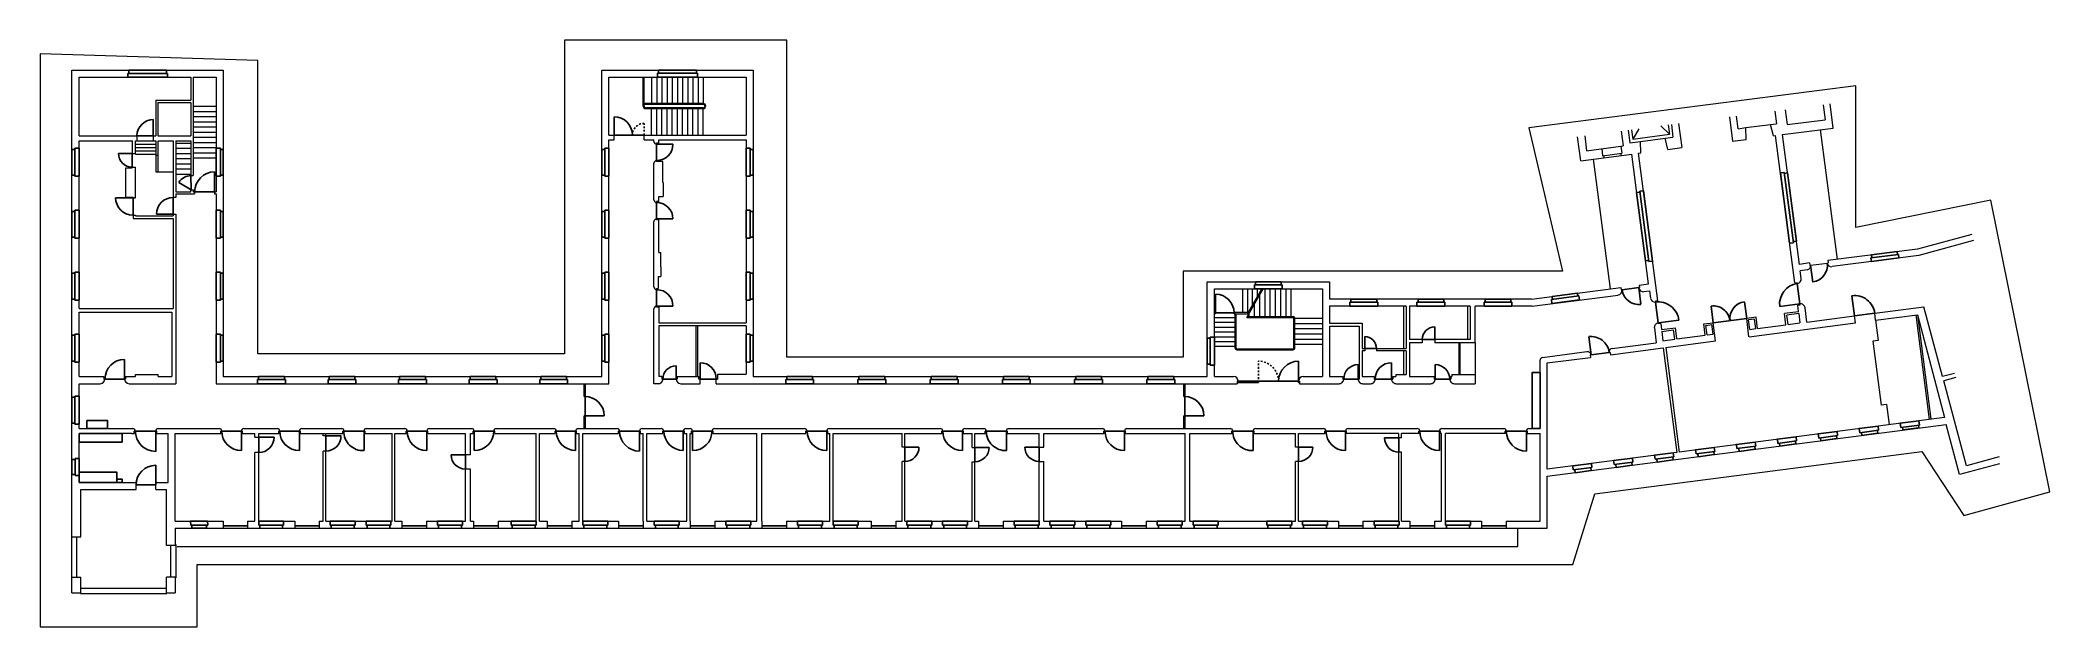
# Model space of a CAD drawing. Extents: x 2 to 119, y 4 to 38.
import ezdxf

# ---------------------------------------------------------------- set-up
doc = ezdxf.new("R2010")
doc.units = 0
doc.header["$LTSCALE"] = 0.0125
doc.header["$MEASUREMENT"] = 0
doc.linetypes.add('STRICHLINIE', pattern=[0.75, 0.5, -0.25])
for name, color, linetype in [('doors', 3, 'Continuous'), ('doors_marker', 2, 'Continuous'), ('objects', 1, 'Continuous'), ('windows', 6, 'Continuous')]:
    doc.layers.add(name, color=color, linetype=linetype)
for name, color, linetype, lineweight in [('stairs', 7, 'Continuous', 15), ('valid_area', 5, 'Continuous', 15), ('walls', 7, 'Continuous', 15)]:
    doc.layers.add(name, color=color, linetype=linetype, lineweight=lineweight)

# ---------------------------------------------------------------- blocks, each defined once
blk = doc.blocks.new('F_162')
for p, q in [((43.19, 31.81), (43.19, 30.19)), ((43.19, 31.81), (43.43, 31.81)), ((43.43, 31.81), (43.43, 30.19)), ((43.43, 31.75), (43.6, 31.75)), ((43.6, 31.75), (43.6, 30.25)), ((43.19, 30.19), (43.43, 30.19)), ((43.43, 30.25), (43.6, 30.25))]:
    blk.add_line(p, q)
blk = doc.blocks.new('F145_24')
for p, q in [((48.255, 10.16), (49.705, 10.16)), ((48.255, 9.92), (48.255, 10.16)), ((48.255, 9.92), (49.705, 9.92)), ((48.315, 9.75), (48.315, 9.92)), ((49.645, 9.75), (49.645, 9.92)), ((49.705, 9.92), (49.705, 10.16))]:
    blk.add_line(p, q)
blk = doc.blocks.new('F_1.62.1')
for p, q in [((43.19, 31.81), (43.19, 30.19)), ((43.19, 31.81), (43.43, 31.81)), ((43.43, 31.81), (43.43, 30.19)), ((43.43, 31.75), (43.6, 31.75)), ((43.6, 31.75), (43.6, 30.25)), ((43.19, 30.19), (43.43, 30.19)), ((43.43, 30.25), (43.6, 30.25))]:
    blk.add_line(p, q)

msp = doc.modelspace()

# ---------------------------------------------------------------- linework, layer by layer
at = {"layer": 'doors'}
for p, q in [((8.73, 32.53), (8.73, 33.48)), ((35.52, 32.58), (35.52, 33.64)), ((38.94, 32.05), (37.99, 32.05)), ((7.52, 31.51), (6.71, 31.51)), ((7.55, 28.94), (6.54, 28.94)), ((9.89, 27.98), (8.91, 27.98)), ((38.94, 27.71), (37.99, 27.71)), ((105.07, 25.02), (105.2, 24.04)), ((95.08, 23.72), (95.21, 22.75)), ((38.94, 22.65), (37.99, 22.65)), ((70.47, 22.25), (70.47, 23.34)), ((99.41, 21.68), (99.29, 22.65)), ((101.36, 21.93), (101.23, 22.9)), ((104.45, 22.78), (103.29, 22.63)), ((107.63, 22.08), (107.47, 23.25)), ((96.21, 21.67), (97.42, 21.82)), ((92.31, 19.82), (92.17, 20.87)), ((7.06, 18.41), (7.06, 19.55)), ((39.12, 18.41), (39.12, 19.18)), ((75.31, 18.21), (75.31, 19.45)), ((20.98, 15.39), (20.98, 14.25)), ((37, 15.39), (37, 14.22)), ((58.33, 15.39), (58.33, 14.25)), ((72.66, 15.39), (72.66, 14.25)), ((88.55, 15.39), (88.55, 14.22)), ((14.86, 15.03), (15.75, 15.03)), ((18.75, 15.11), (19.65, 15.11)), ((52.41, 14.45), (53.24, 14.45)), ((56.49, 14.44), (57.32, 14.44)), ((60.22, 14.46), (59.39, 14.46)), ((75.31, 14.46), (76.14, 14.46)), ((81.14, 14.99), (80.31, 14.99)), ((8.87, 12.26), (8.87, 13.4)), ((26.87, 14.01), (26.04, 14.01))]:
    msp.add_line(p, q, dxfattribs=at)
at = {"layer": 'doors', "linetype": 'STRICHLINIE'}
for p, q in [((37.26, 32.58), (37.26, 33.26)), ((72.97, 18.21), (72.97, 19.45))]:
    msp.add_line(p, q, dxfattribs=at)
at = {"layer": 'doors', "linetype": 'Continuous'}
for p, q in [((12.29, 29.28), (12.29, 30.44)), ((10.93, 29.39), (10.21, 29.82)), ((83.22, 20.71), (83.22, 21.44)), ((79.15, 20.19), (79.15, 20.88)), ((40.51, 19.36), (40.51, 18.41)), ((78.77, 18.41), (78.77, 19.25)), ((80.71, 18.41), (80.71, 19.36)), ((83.25, 18.41), (83.25, 19.25)), ((8.87, 15.39), (8.87, 14.2)), ((13.85, 15.39), (13.85, 14.25)), ((17.22, 15.39), (17.22, 14.25)), ((24.63, 15.39), (24.63, 14.25)), ((27.38, 15.39), (27.38, 14.25)), ((33.28, 15.39), (33.28, 14.25)), ((33.83, 16.28), (34.94, 16.28)), ((39.54, 15.39), (39.54, 14.25)), ((40.07, 14.25), (40.07, 15.39)), ((47.88, 15.39), (47.88, 14.25)), ((55.76, 15.39), (55.76, 14.25)), ((65.19, 15.39), (65.19, 14.25)), ((68.69, 16.28), (69.8, 16.28)), ((78.04, 15.39), (78.04, 14.25)), ((83.49, 15.39), (83.49, 14.25))]:
    msp.add_line(p, q, dxfattribs=at)
at = {"layer": 'doors'}
for centre, radius, start, end in [((8.73, 32.53), 0.95, 90, 180), ((35.52, 32.58), 1.06, 0, 90), ((7.51, 31.51), 0.8, 180, 270), ((7.55, 28.94), 1.01, 180, 270), ((9.89, 27.98), 0.98, 90, 180), ((105.07, 25.02), 0.98, 277.4, 7.4), ((95.08, 23.72), 0.98, 187.4, 277.4), ((104.45, 22.78), 1.18, 97.4, 187.4), ((70.47, 22.25), 1.09, 360, 90), ((96.21, 21.67), 1.22, 7.4, 97.4), ((99.41, 21.68), 0.98, 7.4, 97.4), ((101.36, 21.93), 0.98, 97.4, 187.4), ((107.63, 22.08), 1.18, 7.4, 97.4), ((92.31, 19.82), 1.06, 7.4, 97.4), ((7.06, 18.41), 1.14, 90, 180), ((75.31, 18.28), 1.17, 90, 180), ((20.92, 15.36), 1.11, 178.2792, 272.7661), ((37, 15.39), 1.17, 180, 270), ((58.29, 15.39), 1.14, 180, 272.0108), ((72.62, 15.39), 1.14, 180, 272.0108), ((88.55, 15.39), 1.17, 180, 270), ((14.86, 15.03), 0.89, 270, 0), ((18.75, 15.11), 0.89, 270, 0), ((52.41, 14.45), 0.83, 270, 0), ((56.49, 14.44), 0.83, 270, 0), ((60.22, 14.46), 0.83, 180, 270), ((75.31, 14.46), 0.83, 270, 0), ((81.14, 14.99), 0.83, 180, 270), ((8.87, 12.26), 1.14, 90, 180), ((26.87, 14.01), 0.83, 180, 270)]:
    msp.add_arc(centre, radius, start, end, dxfattribs=at)
at = {"layer": 'doors', "linetype": 'STRICHLINIE'}
for centre, radius, start, end in [((37.26, 32.58), 0.68, 90, 180), ((72.97, 18.28), 1.17, 0, 90)]:
    msp.add_arc(centre, radius, start, end, dxfattribs=at)
at = {"layer": 'doors', "linetype": 'Continuous'}
for centre, radius, start, end in [((37.99, 32.05), 0.95, 270, 359.9924), ((12.29, 29.28), 1.16, 90, 180), ((10.93, 29.39), 0.835, 90, 148.667), ((37.99, 27.71), 0.95, 0.0076, 90), ((37.99, 22.65), 0.95, 0.0076, 90), ((83.22, 20.71), 0.725, 90, 180), ((79.15, 20.19), 0.685, 0, 90), ((39.12, 18.41), 0.77, 90, 180), ((40.51, 18.41), 0.949, 0.007, 90), ((78.77, 18.41), 0.84, 90, 180), ((80.71, 18.41), 0.95, 90, 180), ((83.25, 18.41), 0.84, 0, 90), ((33.83, 16.28), 1.11, 0, 90), ((68.69, 16.28), 1.11, 0, 90), ((8.87, 15.4), 1.19, 180, 270), ((13.85, 15.39), 1.14, 180, 270), ((17.22, 15.39), 1.14, 180, 270), ((24.63, 15.39), 1.14, 180, 270), ((27.38, 15.39), 1.14, 270, 0), ((33.28, 15.39), 1.13, 180, 270), ((39.54, 15.39), 1.13, 180, 270), ((40.07, 15.39), 1.14, 270, 360), ((47.88, 15.39), 1.14, 180, 270), ((55.76, 15.39), 1.14, 180, 270), ((65.19, 15.39), 1.14, 180, 270), ((78.04, 15.39), 1.14, 180, 270), ((83.49, 15.39), 1.14, 180, 270)]:
    msp.add_arc(centre, radius, start, end, dxfattribs=at)
at = {"layer": 'doors_marker', "linetype": 'Continuous'}
for p, q in [((7.78, 32.53), (8.73, 32.53)), ((35.52, 32.58), (37.26, 32.58)), ((37.99, 31.1), (37.99, 32.05)), ((7.51, 30.71), (7.51, 31.51)), ((10.93, 29.39), (10.92, 30.23)), ((11.13, 29.28), (12.29, 29.28)), ((7.55, 28.94), (7.55, 27.93)), ((9.89, 27.98), (9.89, 28.96)), ((37.99, 27.71), (37.99, 28.66)), ((37.99, 22.65), (37.99, 23.6)), ((95.08, 23.72), (94.11, 23.59)), ((104.45, 22.78), (104.3, 23.95)), ((70.47, 22.25), (71.56, 22.25)), ((96.21, 21.67), (96.05, 22.88)), ((107.63, 22.08), (108.8, 22.23)), ((101.36, 21.93), (99.41, 21.68)), ((79.15, 20.19), (79.83, 20.19)), ((82.5, 20.71), (83.22, 20.71)), ((92.31, 19.82), (93.36, 19.96)), ((5.92, 18.41), (7.06, 18.41)), ((38.35, 18.41), (39.12, 18.41)), ((40.51, 18.41), (41.45, 18.41)), ((72.97, 18.28), (75.31, 18.28)), ((77.93, 18.41), (78.77, 18.41)), ((79.76, 18.41), (80.71, 18.41)), ((83.25, 18.41), (84.09, 18.41)), ((33.83, 16.28), (33.83, 17.39)), ((68.69, 17.39), (68.69, 16.28)), ((7.68, 15.39), (8.87, 15.39)), ((12.71, 15.39), (13.85, 15.39)), ((16.08, 15.39), (17.22, 15.39)), ((19.82, 15.39), (20.98, 15.39)), ((23.49, 15.39), (24.63, 15.39)), ((27.38, 15.39), (28.52, 15.39)), ((32.15, 15.39), (33.28, 15.39)), ((35.84, 15.39), (37, 15.39)), ((38.4, 15.39), (39.54, 15.39)), ((40.07, 15.39), (41.21, 15.39)), ((46.73, 15.39), (47.88, 15.39)), ((54.61, 15.39), (55.76, 15.39)), ((57.15, 15.39), (58.31, 15.39)), ((64.05, 15.39), (65.19, 15.39)), ((71.48, 15.39), (72.66, 15.39)), ((76.9, 15.39), (78.04, 15.39)), ((82.35, 15.39), (83.49, 15.39)), ((87.38, 15.39), (88.55, 15.39)), ((14.86, 15.03), (14.86, 14.14)), ((18.75, 15.11), (18.75, 14.22)), ((52.41, 14.45), (52.41, 13.62)), ((56.49, 14.44), (56.49, 13.61)), ((60.22, 14.46), (60.22, 13.63)), ((75.31, 14.46), (75.31, 13.63)), ((81.14, 14.99), (81.14, 14.16)), ((26.88, 14.01), (26.88, 13.18)), ((7.73, 12.26), (8.87, 12.26))]:
    msp.add_line(p, q, dxfattribs=at)
at = {"layer": 'objects'}
for points in [[(89.35, 15.53), (88.88, 15.53), (88.88, 18.78), (89.35, 18.78)], [(4.87, 15.53), (6.07, 15.53), (6.07, 16), (4.87, 16)]]:
    msp.add_lwpolyline(points, close=True, dxfattribs=at)
at = {"layer": 'objects', "linetype": 'Continuous'}
for points in [[(4.41, 15.25), (6.91, 15.25), (6.91, 14.75), (4.41, 14.75)], [(4.41, 12.4), (6.61, 12.4), (6.61, 13), (4.41, 13)], [(6.61, 12.4), (6.91, 12.4), (6.91, 12.6), (6.61, 12.6)]]:
    msp.add_lwpolyline(points, close=True, dxfattribs=at)
at = {"layer": 'stairs', "linetype": 'Continuous'}
for p, q in [((37.7, 35.94), (37.7, 34.41)), ((38, 35.94), (38, 34.41)), ((40.36, 35.94), (38.04, 35.94)), ((38.3, 35.94), (38.3, 34.41)), ((38.6, 35.94), (38.6, 34.41)), ((38.9, 35.94), (38.9, 34.41)), ((39.2, 35.94), (39.2, 34.41)), ((39.5, 35.94), (39.5, 34.41)), ((39.8, 35.93), (39.8, 34.41)), ((40.1, 35.94), (40.1, 34.41)), ((40.4, 35.94), (40.4, 34.41)), ((40.7, 35.94), (40.7, 34.41)), ((11.04, 34.25), (12.39, 34.25)), ((11.04, 33.95), (12.39, 33.95)), ((37.7, 32.58), (37.7, 34.11)), ((38, 32.58), (38, 34.11)), ((38.3, 32.58), (38.3, 34.11)), ((38.6, 32.58), (38.6, 34.11)), ((38.9, 32.58), (38.9, 34.11)), ((39.2, 32.58), (39.2, 34.11)), ((39.5, 32.58), (39.5, 34.11)), ((39.8, 32.58), (39.8, 34.11)), ((40.1, 32.58), (40.1, 34.11)), ((40.4, 32.58), (40.4, 34.11)), ((40.7, 32.58), (40.7, 34.11)), ((11.04, 33.65), (12.39, 33.65)), ((11.04, 33.35), (12.39, 33.35)), ((11.04, 33.05), (12.39, 33.05)), ((11.04, 32.75), (12.39, 32.75)), ((10.92, 32.09), (10.04, 32.09)), ((10.92, 31.79), (10.04, 31.79)), ((11.04, 32.45), (12.39, 32.45)), ((11.04, 32.15), (12.39, 32.15)), ((11.04, 31.85), (12.39, 31.85)), ((11.04, 31.55), (12.39, 31.55)), ((11.04, 31.25), (12.39, 31.25)), ((72.05, 23.64), (72.05, 22.3)), ((72.33, 23.64), (72.33, 22.3)), ((72.61, 23.64), (72.61, 22.68)), ((72.89, 23.64), (72.89, 23.17)), ((70.41, 21.99), (71.62, 21.99)), ((70.41, 21.71), (71.62, 21.71)), ((70.41, 21.43), (71.62, 21.43)), ((70.41, 21.15), (71.62, 21.15)), ((70.41, 20.87), (71.62, 20.87)), ((70.41, 20.59), (71.62, 20.59)), ((70.41, 20.31), (71.62, 20.31))]:
    msp.add_line(p, q, dxfattribs=at)
at = {"layer": 'stairs'}
for p, q in [((7.7, 32.06), (8.88, 32.06)), ((7.7, 31.86), (8.88, 31.86)), ((7.7, 31.67), (8.88, 31.67)), ((7.7, 31.47), (8.88, 31.47)), ((10.92, 31.49), (10.04, 31.49)), ((10.92, 31.19), (10.04, 31.19)), ((10.92, 30.89), (10.04, 30.89)), ((10.92, 30.59), (10.04, 30.59)), ((10.92, 30.29), (10.04, 30.29)), ((73.34, 23.64), (73.34, 22.04)), ((73.64, 23.64), (73.64, 22.04)), ((73.95, 23.64), (73.95, 22.04)), ((74.25, 23.64), (74.25, 22.04)), ((74.56, 23.64), (74.56, 22.04)), ((74.86, 23.64), (74.86, 22.04)), ((72.42, 22.22), (72.42, 22.04)), ((72.73, 22.75), (72.73, 22.04)), ((73.03, 23.28), (73.03, 22.04)), ((76.69, 21.93), (75.09, 21.93)), ((76.69, 21.62), (75.09, 21.62)), ((76.69, 21.32), (75.09, 21.32)), ((76.69, 21.02), (75.09, 21.02)), ((76.69, 20.71), (75.09, 20.71)), ((76.69, 20.41), (75.09, 20.41))]:
    msp.add_line(p, q, dxfattribs=at)
at = {"layer": 'valid_area', "linetype": 'Continuous'}
msp.add_lwpolyline([(2.15, 37.3), (2.15, 4.02), (11.27, 4.02), (11.27, 7.64), (91.24, 7.64), (92.52, 11.75), (111.53, 14.2), (113.98, 10.48), (118.98, 11.85), (115.55, 28.79), (107.71, 27.22), (107.71, 35.44), (88.69, 33), (90.65, 24.68), (78.99, 24.68), (68.6, 24.68), (68.6, 19.68), (45.55, 19.68), (45.55, 38.09), (32.63, 38.09), (32.63, 19.88), (14.8, 19.88), (14.8, 36.91), (2.15, 37.3)], close=True, dxfattribs=at)
at = {"layer": 'walls'}
for p, q in [((4, 9.25), (4, 36.35)), ((4, 36.35), (12.8, 36.35)), ((12.8, 36.35), (12.8, 18.55)), ((34.8, 18.55), (34.8, 36.35)), ((34.8, 36.35), (43.6, 36.35)), ((43.6, 36.35), (43.6, 18.55)), ((4.41, 32.53), (4.41, 35.94)), ((4.41, 35.94), (10.92, 35.94)), ((10.92, 35.94), (10.92, 34.6)), ((11.04, 35.94), (11.04, 30.23)), ((11.04, 35.94), (12.39, 35.94)), ((12.39, 35.94), (12.39, 29.28)), ((35.21, 32.58), (35.21, 35.94)), ((35.21, 35.94), (43.19, 35.94)), ((43.19, 35.94), (43.19, 32.58)), ((8.88, 34.6), (10.92, 34.6)), ((8.88, 34.6), (8.88, 32.53)), ((9, 34.48), (10.92, 34.48)), ((9, 34.48), (9, 32.53)), ((10.92, 34.48), (10.92, 32.53)), ((40.7, 34.41), (37.36, 34.41)), ((40.7, 34.36), (37.36, 34.36)), ((40.7, 34.16), (37.36, 34.16)), ((40.7, 34.11), (37.36, 34.11)), ((103, 33.97), (103.09, 33.24)), ((103.59, 34.05), (103.71, 33.19)), ((105.8, 34.34), (105.92, 33.47)), ((106.39, 32.99), (106.21, 34.39)), ((8.73, 32.53), (8.73, 33.48)), ((94.06, 32.81), (94.18, 31.95)), ((94.46, 32.86), (94.56, 32.13)), ((96.98, 33.19), (97.07, 32.46)), ((97.4, 33.25), (97.58, 31.85)), ((100.35, 33.63), (100.53, 32.23)), ((100.86, 32.95), (100.77, 33.68)), ((100.86, 32.95), (101.31, 33.01)), ((101.33, 32.33), (101.31, 33.01)), ((102.75, 33.19), (103.09, 33.24)), ((102.91, 32.54), (102.75, 33.19)), ((103.71, 33.19), (105.92, 33.47)), ((106.63, 25.36), (105.65, 32.9)), ((4.41, 32.53), (7.78, 32.53)), ((4.41, 32.25), (7.52, 32.25)), ((4.41, 30.08), (4.41, 32.25)), ((7.52, 31.55), (7.52, 32.25)), ((7.7, 32.25), (8.88, 32.25)), ((7.78, 32.57), (7.78, 32.25)), ((8.73, 32.57), (8.73, 32.25)), ((8.73, 32.53), (8.88, 32.53)), ((8.88, 32.25), (8.88, 31.41)), ((9, 32.53), (10.92, 32.53)), ((9, 32.25), (9, 31.41)), ((9.04, 32.25), (9.88, 32.25)), ((9.89, 32.25), (9.89, 28.96)), ((10.04, 32.25), (10.04, 29.28)), ((10.92, 32.25), (10.92, 30.23)), ((35.21, 32.58), (35.52, 32.58)), ((35.21, 18.14), (35.21, 32.3)), ((35.21, 32.3), (35.52, 32.3)), ((35.21, 31), (35.21, 32.29)), ((35.52, 32.3), (35.52, 32.58)), ((37.26, 32.58), (43.19, 32.58)), ((37.26, 32.3), (37.26, 32.58)), ((37.26, 32.3), (37.83, 32.3)), ((37.83, 32.21), (37.83, 32.3)), ((38.11, 32.11), (37.99, 32.11)), ((38.11, 32.3), (43.19, 32.3)), ((38.11, 32.11), (38.11, 32.3)), ((43.19, 32.3), (43.19, 30.19)), ((91.72, 31.09), (91.53, 32.48)), ((91.94, 32.54), (92.05, 31.67)), ((92.05, 31.67), (94.18, 31.95)), ((92.93, 31.79), (92.98, 31.38)), ((94.04, 31.93), (94.09, 31.53)), ((94.56, 32.13), (95.19, 32.21)), ((95.2, 31.54), (95.19, 32.21)), ((96.62, 32.4), (97.07, 32.46)), ((96.78, 31.74), (96.62, 32.4)), ((96.78, 31.74), (97.58, 31.85)), ((100.53, 32.23), (101.33, 32.33)), ((102.91, 32.54), (103.04, 32.56)), ((104.15, 23.99), (103.04, 32.56)), ((104.42, 25.07), (103.44, 32.61)), ((7.14, 30.67), (7.51, 30.67)), ((7.14, 28.98), (7.14, 30.67)), ((7.51, 30.67), (7.51, 30.71)), ((7.51, 30.71), (7.7, 30.71)), ((7.52, 31.51), (7.7, 31.51)), ((8.88, 31.41), (9, 31.41)), ((37.83, 28.82), (37.83, 30.94)), ((38.12, 31.04), (37.99, 31.04)), ((38.35, 29.83), (38.35, 31.04)), ((93.44, 23.65), (92.46, 31.18)), ((92.98, 31.38), (94.09, 31.53)), ((93.04, 31.39), (93.05, 31.26)), ((94.03, 31.52), (94.05, 31.39)), ((95.65, 23.93), (94.67, 31.47)), ((95.07, 31.52), (95.2, 31.54)), ((96.19, 22.95), (95.07, 31.52)), ((4.41, 24.61), (4.41, 30.08)), ((10.04, 29.28), (10.92, 29.28)), ((11.04, 29.28), (11.13, 29.28)), ((12.29, 29.28), (12.39, 29.28)), ((38.37, 29.83), (38.35, 29.83)), ((38.37, 29.83), (38.37, 29.02)), ((43.19, 30.19), (43.19, 27.42)), ((7.55, 28.94), (7.7, 28.94)), ((10.04, 28.96), (9.89, 28.96)), ((10.04, 29.16), (11.13, 29.16)), ((10.04, 29.16), (10.04, 28.96)), ((12.29, 29.16), (12.39, 29.16)), ((12.39, 29.16), (12.39, 18.14)), ((38.11, 28.72), (37.99, 28.72)), ((38.11, 28.72), (38.11, 29.02)), ((7.55, 27.93), (7.7, 27.93)), ((7.55, 27.73), (9.89, 27.73)), ((7.7, 27.88), (9.89, 27.88)), ((9.89, 27.98), (10.04, 27.98)), ((9.89, 27.98), (9.89, 27.88)), ((9.89, 27.73), (9.89, 22.5)), ((10.04, 27.98), (10.04, 18.14)), ((37.83, 23.76), (37.83, 27.55)), ((38.11, 27.65), (37.99, 27.65)), ((38.11, 25.76), (38.11, 27.65)), ((43.19, 27.27), (43.19, 24.61)), ((114.44, 26.81), (111.29, 25.96)), ((114.55, 26.45), (111.37, 25.59)), ((4.41, 22.5), (4.41, 24.61)), ((104.53, 24.25), (104.47, 24.7)), ((105.01, 25.15), (105.02, 25.01)), ((105.07, 25.02), (106.05, 25.14)), ((106.08, 25.29), (106.1, 25.15)), ((37.99, 23.66), (38.08, 23.66)), ((70, 24.05), (77.1, 24.05)), ((70, 18.55), (70, 24.05)), ((70.41, 18.55), (70.41, 23.64)), ((70.41, 23.64), (73.17, 23.64)), ((73.24, 23.64), (76.69, 23.64)), ((76.69, 23.64), (76.69, 18.55)), ((77.1, 24.05), (77.1, 23.05)), ((91.54, 23.23), (91.52, 23.4)), ((94.04, 23.72), (94.06, 23.59)), ((95.11, 23.86), (95.13, 23.72)), ((104.15, 23.99), (104.29, 24.01)), ((4.41, 22.5), (9.89, 22.5)), ((4.41, 22.3), (9.81, 22.3)), ((4.41, 18.55), (4.41, 22.3)), ((9.81, 22.3), (9.81, 18.55)), ((37.83, 18.14), (37.83, 22.49)), ((38.11, 22.59), (37.99, 22.59)), ((38.11, 22.59), (38.11, 21.68)), ((43.19, 22.99), (43.19, 21.68)), ((70.47, 22.25), (70.47, 23.34)), ((70.47, 22.19), (70.47, 22.25)), ((71.62, 22.3), (72.39, 22.3)), ((88.85, 23.05), (77.1, 23.05)), ((77.1, 22.64), (77.1, 21.66)), ((81.56, 22.64), (77.1, 22.64)), ((81.4, 22.64), (81.4, 21.45)), ((81.56, 22.64), (81.56, 20.19)), ((85.28, 22.64), (81.76, 22.64)), ((81.76, 22.64), (81.76, 20.71)), ((85.12, 22.64), (85.12, 21.66)), ((85.12, 22.64), (85.12, 21.69)), ((85.28, 22.64), (85.28, 20.71)), ((88.88, 22.64), (85.58, 22.64)), ((96.19, 22.95), (96.05, 22.94)), ((104.32, 22.7), (104.46, 22.72)), ((104.37, 22.32), (104.32, 22.7)), ((104.38, 22.21), (104.45, 21.67)), ((104.86, 21.72), (104.75, 22.54)), ((108.8, 22.23), (111.65, 22.6)), ((108.85, 21.83), (108.8, 22.23)), ((112.74, 18.55), (111.65, 22.6)), ((38.11, 21.68), (43.19, 21.68)), ((43.19, 21.5), (38.11, 21.5)), ((38.11, 21.5), (38.11, 18.55)), ((40.27, 21.5), (40.27, 18.55)), ((40.37, 21.5), (40.37, 18.55)), ((43.19, 21.5), (43.19, 18.69)), ((71.67, 22.19), (72.33, 22.19)), ((77.1, 21.49), (77.1, 18.55)), ((78.83, 21.49), (78.83, 18.55)), ((79, 21.66), (79, 20.19)), ((81.4, 21.45), (81.4, 20.19)), ((85.12, 21.66), (85.12, 20.71)), ((96.36, 21.63), (96.22, 21.61)), ((101.99, 21.35), (103.64, 21.56)), ((103.76, 21.58), (104.45, 21.67)), ((104.86, 21.72), (107.63, 22.08)), ((107.68, 21.67), (107.63, 22.08)), ((111.28, 22.14), (112.85, 16.17)), ((79, 20.04), (79, 18.55)), ((81.4, 20.04), (81.4, 18.67)), ((81.56, 20.04), (81.56, 18.67)), ((81.76, 20.52), (81.76, 18.55)), ((84.63, 20.51), (84.63, 18.67)), ((84.68, 20.51), (84.68, 18.67)), ((85.58, 20.51), (85.58, 18.67)), ((97.3, 20.74), (98.95, 20.95)), ((109, 20.65), (108.68, 20.61)), ((89.35, 15.53), (89.35, 19.51)), ((89.75, 13.17), (89.75, 19.35)), ((113.44, 18.74), (112.74, 18.55)), ((4.41, 18.55), (5.86, 18.55)), ((4.41, 18.14), (5.65, 18.14)), ((4.41, 15.53), (4.41, 18.14)), ((5.86, 18.55), (5.86, 18.41)), ((5.86, 18.41), (5.92, 18.41)), ((7.12, 18.55), (7.69, 18.55)), ((7.12, 18.55), (7.12, 18.41)), ((7.32, 18.14), (10.04, 18.14)), ((9.02, 18.55), (9.81, 18.55)), ((12.39, 18.14), (35.21, 18.14)), ((12.8, 18.55), (34.8, 18.55)), ((38.08, 18.14), (37.83, 18.14)), ((38.29, 18.55), (38.11, 18.55)), ((38.29, 18.55), (38.29, 18.41)), ((38.35, 18.41), (38.29, 18.41)), ((39.18, 18.55), (39.18, 18.41)), ((41.45, 18.14), (45.49, 18.14)), ((41.52, 18.69), (41.52, 18.41)), ((41.52, 18.69), (43.19, 18.69)), ((43.6, 18.55), (70, 18.55)), ((47.11, 18.14), (71.73, 18.14)), ((70.41, 18.55), (71.53, 18.55)), ((71.8, 18.28), (71.73, 18.28)), ((75.36, 18.14), (77.67, 18.14)), ((75.58, 18.55), (76.69, 18.55)), ((77.1, 18.55), (77.87, 18.55)), ((77.87, 18.55), (77.87, 18.41)), ((77.93, 18.41), (77.87, 18.41)), ((78.77, 18.41), (78.83, 18.41)), ((78.83, 18.55), (78.83, 18.41)), ((79, 18.55), (79.7, 18.55)), ((79.05, 18.14), (79.5, 18.14)), ((79.7, 18.55), (79.7, 18.41)), ((79.76, 18.41), (79.7, 18.41)), ((80.71, 18.41), (80.78, 18.41)), ((80.78, 18.55), (80.96, 18.55)), ((80.78, 18.55), (80.78, 18.41)), ((80.96, 18.67), (81.56, 18.67)), ((80.96, 18.67), (80.96, 18.55)), ((80.99, 18.14), (82.99, 18.14)), ((81.76, 18.55), (83.19, 18.55)), ((83.19, 18.55), (83.19, 18.41)), ((83.25, 18.41), (83.19, 18.41)), ((84.09, 18.41), (84.15, 18.41)), ((84.15, 18.55), (84.22, 18.55)), ((84.15, 18.55), (84.15, 18.41)), ((84.22, 18.67), (84.22, 18.55)), ((84.37, 18.14), (85.58, 18.14)), ((85.58, 18.67), (85.58, 18.14)), ((113.51, 18.49), (112.81, 18.3)), ((114.14, 13.37), (112.81, 18.3)), ((109.48, 16.93), (109.17, 16.89)), ((4.41, 12.4), (4.41, 15.25)), ((7.48, 15.25), (7.63, 15.25)), ((7.62, 15.25), (7.62, 15.39)), ((8.93, 15.25), (9.59, 15.25)), ((9.01, 15.53), (12.57, 15.53)), ((9.59, 12.4), (9.59, 15.25)), ((10, 10.16), (10, 15.25)), ((10, 15.25), (12.65, 15.25)), ((11.18, 15.25), (11.33, 15.25)), ((12.65, 15.25), (12.65, 15.39)), ((13.91, 15.25), (13.91, 15.39)), ((13.91, 15.25), (14.63, 15.25)), ((13.99, 15.53), (15.94, 15.53)), ((14.86, 15.25), (16.02, 15.25)), ((14.86, 15.03), (14.86, 15.25)), ((14.87, 15.25), (15.02, 15.25)), ((16.02, 15.25), (16.02, 15.39)), ((17.28, 15.25), (17.28, 15.39)), ((17.28, 15.25), (18.61, 15.25)), ((17.36, 15.53), (19.68, 15.53)), ((18.57, 15.25), (18.72, 15.25)), ((18.75, 15.25), (19.75, 15.25)), ((19.75, 15.25), (19.75, 15.39)), ((21.04, 15.25), (21.04, 15.39)), ((21.04, 15.25), (22.62, 15.25)), ((21.11, 15.53), (23.35, 15.53)), ((22.26, 15.25), (22.41, 15.25)), ((22.77, 15.25), (23.43, 15.25)), ((23.43, 15.25), (23.43, 15.39)), ((24.69, 15.25), (24.69, 15.39)), ((24.7, 15.25), (26.88, 15.25)), ((24.77, 15.53), (27.24, 15.53)), ((25.96, 15.25), (26.11, 15.25)), ((27.16, 15.25), (27.32, 15.25)), ((27.32, 15.25), (27.32, 15.39)), ((28.58, 15.25), (28.58, 15.39)), ((28.58, 15.25), (30.98, 15.25)), ((28.66, 15.53), (32.01, 15.53)), ((29.65, 15.25), (29.8, 15.25)), ((31.18, 15.25), (32.08, 15.25)), ((32.09, 15.25), (32.09, 15.39)), ((33.34, 15.25), (33.34, 15.39)), ((33.34, 15.25), (33.49, 15.25)), ((33.43, 15.53), (35.7, 15.53)), ((33.7, 15.25), (35.78, 15.25)), ((35.78, 15.25), (35.78, 15.39)), ((37.06, 15.25), (37.06, 15.39)), ((37.06, 15.25), (37.21, 15.25)), ((37.06, 15.25), (37.21, 15.25)), ((37.14, 15.53), (38.26, 15.53)), ((37.41, 15.25), (38.34, 15.25)), ((38.34, 15.25), (38.34, 15.39)), ((39.6, 15.25), (39.6, 15.39)), ((39.68, 15.53), (39.93, 15.53)), ((40.01, 15.25), (40.01, 15.39)), ((41.27, 15.25), (41.27, 15.39)), ((41.27, 15.25), (43.82, 15.25)), ((41.35, 15.53), (46.59, 15.53)), ((44.1, 15.25), (46.67, 15.25)), ((46.67, 15.25), (46.67, 15.39)), ((47.94, 15.25), (47.94, 15.39)), ((48.01, 15.53), (54.48, 15.53)), ((52.41, 15.25), (54.56, 15.25)), ((54.56, 15.25), (54.56, 15.39)), ((55.82, 15.25), (55.82, 15.39)), ((55.9, 15.53), (57.01, 15.53)), ((57.09, 15.25), (57.09, 15.39)), ((58.38, 15.25), (58.38, 15.39)), ((58.45, 15.53), (59.65, 15.53)), ((58.47, 15.53), (63.91, 15.53)), ((60.5, 15.25), (63.99, 15.25)), ((63.99, 15.25), (63.99, 15.39)), ((65.25, 15.25), (65.25, 15.39)), ((65.33, 15.53), (71.34, 15.53)), ((71.42, 15.25), (71.42, 15.39)), ((72.72, 15.25), (72.72, 15.39)), ((72.8, 15.53), (76.76, 15.53)), ((76.84, 15.25), (76.84, 15.39)), ((78.1, 15.25), (78.1, 15.39)), ((78.17, 15.53), (82.21, 15.53)), ((82.29, 15.25), (82.29, 15.39)), ((83.55, 15.25), (83.55, 15.39)), ((87.32, 15.25), (87.32, 15.39)), ((88.61, 15.25), (88.61, 15.39)), ((88.61, 15.25), (89.35, 15.25)), ((88.69, 15.53), (89.35, 15.53)), ((89.35, 10.16), (89.35, 15.24)), ((89.76, 12.76), (112.96, 15.77)), ((112.85, 16.17), (97.44, 14.17)), ((113.73, 12.86), (112.96, 15.77)), ((14.63, 15.03), (14.86, 15.03)), ((14.86, 14.14), (14.63, 14.14)), ((18.75, 15.11), (18.61, 15.11)), ((18.75, 14.22), (18.61, 14.22)), ((52.41, 14.45), (52.27, 14.45)), ((60.23, 14.46), (60.5, 14.46)), ((81.29, 14.99), (81.14, 14.99)), ((81.29, 14.16), (81.14, 14.16)), ((97.29, 14.15), (89.75, 13.17)), ((27.16, 14.01), (26.87, 14.01)), ((27.16, 13.18), (26.87, 13.18)), ((52.41, 13.62), (52.27, 13.62)), ((60.23, 13.63), (60.5, 13.63)), ((116.06, 13.48), (113.73, 12.86)), ((116.04, 13.89), (114.14, 13.37)), ((4.41, 12.4), (7.67, 12.4)), ((4.51, 9.25), (4.51, 11.99)), ((4.51, 11.99), (7.73, 11.99)), ((8.87, 11.99), (9.49, 11.99)), ((8.93, 12.4), (9.59, 12.4)), ((9.49, 8.75), (9.49, 11.99)), ((89.76, 9.75), (89.76, 12.76)), ((10, 10.16), (12.79, 10.16)), ((10, 9.75), (89.76, 9.75)), ((14.21, 10.16), (14.63, 10.16)), ((16.31, 10.16), (16.95, 10.16)), ((18.38, 10.16), (18.61, 10.16)), ((18.75, 10.16), (22.62, 10.16)), ((22.77, 10.16), (23.18, 10.16)), ((24.61, 10.16), (26.88, 10.16)), ((27.16, 10.16), (27.34, 10.16)), ((28.77, 10.16), (29.54, 10.16)), ((31.18, 10.16), (31.62, 10.16)), ((33.05, 10.16), (33.49, 10.16)), ((33.7, 10.16), (35.78, 10.16)), ((37.41, 10.16), (39.74, 10.16)), ((41.37, 10.16), (43.82, 10.16)), ((45.53, 10.16), (48.05, 10.16)), ((48.26, 10.16), (50.46, 10.16)), ((51.89, 10.16), (52.27, 10.16)), ((52.41, 10.16), (56.34, 10.16)), ((56.49, 10.16), (56.7, 10.16)), ((58.13, 10.16), (60.22, 10.16)), ((60.5, 10.16), (60.85, 10.16)), ((62.3, 10.16), (65.02, 10.16)), ((66.45, 10.16), (68.71, 10.16)), ((68.99, 10.16), (74.31, 10.16)), ((74.9, 10.16), (75.13, 10.16)), ((75.31, 10.16), (75.53, 10.16)), ((76.98, 10.16), (77.62, 10.16)), ((79.05, 10.16), (79.69, 10.16)), ((81.29, 10.16), (81.78, 10.16)), ((83.21, 10.16), (83.62, 10.16)), ((83.85, 10.16), (85.94, 10.16)), ((87.37, 10.16), (89.35, 10.16)), ((88.06, 8.69), (88.06, 9.75)), ((10.12, 8.69), (88.06, 8.69)), ((4, 5.99), (4, 6.91)), ((4, 5.99), (4.51, 5.99)), ((4.49, 5.99), (4.49, 5.96)), ((4.51, 5.99), (4.51, 6.91)), ((9.49, 5.99), (9.49, 6.91)), ((9.49, 5.99), (10, 5.99)), ((9.51, 5.99), (9.51, 5.96)), ((10, 6.91), (10, 5.99))]:
    msp.add_line(p, q, dxfattribs=at)
at = {"layer": 'walls', "linetype": 'Continuous'}
for p, q in [((37.21, 34.26), (37.21, 35.94)), ((37.26, 34.26), (37.26, 35.94)), ((94.66, 32.89), (94.73, 32.35)), ((95.08, 32.94), (94.73, 32.35)), ((96.37, 33.11), (96.86, 32.63)), ((96.79, 33.17), (96.86, 32.63)), ((101.31, 33.01), (102.75, 33.19)), ((103.44, 32.61), (106.39, 32.99)), ((7.7, 31.47), (7.7, 32.25)), ((10.04, 32.25), (10.92, 32.25)), ((37.99, 32.11), (37.99, 32.05)), ((94.73, 32.35), (96.86, 32.63)), ((7.7, 28.94), (7.7, 30.71)), ((8.88, 31.41), (8.88, 30.45)), ((8.88, 30.45), (9.88, 30.45)), ((9, 31.41), (9, 30.45)), ((37.99, 31.04), (37.99, 31.1)), ((37.99, 31.09), (37.99, 31.09)), ((38.35, 31.04), (38.09, 31.04)), ((91.72, 31.09), (94.67, 31.47)), ((10.92, 30.23), (11.04, 30.23)), ((10.92, 29.39), (11.04, 29.39)), ((10.92, 29.28), (10.92, 29.39)), ((11.04, 29.39), (11.04, 29.28)), ((11.13, 29.28), (11.13, 29.16)), ((12.29, 29.28), (12.29, 29.16)), ((7.14, 28.98), (7.55, 28.98)), ((7.55, 28.98), (7.55, 28.94)), ((37.99, 28.72), (37.99, 28.66)), ((37.99, 28.67), (37.99, 28.67)), ((38.11, 29.02), (38.37, 29.02)), ((7.55, 27.93), (7.55, 27.73)), ((7.7, 27.93), (7.7, 27.88)), ((37.99, 27.65), (37.99, 27.71)), ((38.11, 25.76), (38.23, 25.76)), ((38.23, 24.92), (38.23, 25.76)), ((111.29, 25.96), (106.08, 25.29)), ((38.23, 24.92), (38.23, 24.37)), ((105.01, 25.15), (104.42, 25.07)), ((104.87, 24.75), (104.47, 24.7)), ((105.02, 25.01), (105.07, 25.02)), ((105.11, 24.91), (105.11, 24.91)), ((106.1, 25.15), (106.05, 25.14)), ((111.37, 25.59), (106.32, 24.94)), ((37.99, 23.66), (37.99, 23.6)), ((37.99, 23.61), (37.99, 23.61)), ((38.08, 24.37), (38.23, 24.37)), ((38.08, 24.37), (38.08, 23.66)), ((72.29, 21.99), (73.24, 23.64)), ((72.33, 22.19), (73.17, 23.64)), ((88.85, 23.05), (94.04, 23.72)), ((94.06, 23.59), (94.11, 23.59)), ((95.13, 23.72), (95.08, 23.72)), ((95.1, 23.86), (95.65, 23.93)), ((95.13, 23.61), (95.13, 23.61)), ((95.38, 23.49), (95.71, 23.53)), ((95.71, 23.53), (95.77, 23.1)), ((104.3, 23.95), (104.29, 24.01)), ((37.99, 22.59), (37.99, 22.65)), ((70.47, 22.25), (70.41, 22.25)), ((71.56, 22.25), (71.62, 22.25)), ((71.56, 22.19), (71.56, 22.25)), ((71.62, 20.21), (71.62, 22.3)), ((85.58, 20.51), (85.58, 22.64)), ((88.88, 22.64), (93.88, 23.29)), ((96.05, 22.94), (96.05, 22.88)), ((104.37, 22.32), (103.56, 22.22)), ((103.64, 21.56), (103.56, 22.22)), ((104.38, 22.21), (103.69, 22.12)), ((104.46, 22.72), (104.45, 22.78)), ((70.47, 22.19), (70.41, 22.19)), ((71.56, 22.19), (71.62, 22.19)), ((71.67, 20.21), (71.67, 22.19)), ((72.29, 21.99), (74.99, 21.99)), ((72.31, 22.04), (74.99, 22.04)), ((75.04, 20.21), (75.04, 21.94)), ((75.09, 20.21), (75.09, 21.96)), ((77.1, 21.66), (79, 21.66)), ((77.1, 21.49), (78.83, 21.49)), ((95.99, 21.38), (96.1, 20.52)), ((96.22, 21.61), (96.21, 21.67)), ((96.36, 21.63), (96.4, 21.29)), ((96.4, 21.29), (97.21, 21.39)), ((96.42, 21.17), (97.11, 21.26)), ((96.42, 21.17), (96.49, 20.63)), ((97.18, 20.72), (97.11, 21.26)), ((97.3, 20.74), (97.21, 21.39)), ((98.87, 21.61), (99.41, 21.68)), ((98.95, 20.95), (98.87, 21.61)), ((98.98, 21.52), (99.33, 21.57)), ((99.05, 20.97), (98.98, 21.52)), ((99.4, 21.01), (99.33, 21.57)), ((99.55, 20.62), (99.41, 21.68)), ((101.9, 22), (101.36, 21.93)), ((101.49, 20.87), (101.36, 21.93)), ((101.81, 21.89), (101.47, 21.85)), ((101.54, 21.29), (101.47, 21.85)), ((101.5, 20.87), (107.68, 21.67)), ((101.54, 21.29), (101.89, 21.34)), ((101.89, 21.34), (101.81, 21.89)), ((101.99, 21.35), (101.9, 22)), ((103.76, 21.58), (103.69, 22.12)), ((103.76, 21.58), (104.45, 21.67)), ((108.85, 21.83), (111.28, 22.14)), ((108.85, 21.83), (109, 20.65)), ((111.18, 22.13), (111.97, 16.06)), ((111.28, 22.14), (112.07, 16.07)), ((71.72, 20.16), (74.99, 20.16)), ((71.72, 20.11), (74.99, 20.11)), ((79, 20.19), (79.15, 20.19)), ((79.15, 20.04), (79, 20.04)), ((79.15, 20.19), (79.15, 20.04)), ((79.83, 20.19), (79.83, 20.04)), ((79.83, 20.19), (81.56, 20.19)), ((81.56, 20.04), (79.83, 20.04)), ((82.5, 20.71), (81.76, 20.71)), ((82.5, 20.52), (81.76, 20.52)), ((82.5, 20.71), (82.5, 20.52)), ((85.28, 20.71), (83.22, 20.71)), ((83.22, 20.71), (83.22, 20.52)), ((85.58, 20.52), (83.22, 20.52)), ((89.48, 19.66), (92.07, 20)), ((93.33, 20.06), (93.33, 20.06)), ((93.42, 19.96), (93.36, 19.96)), ((93.42, 19.96), (93.44, 19.82)), ((93.44, 19.82), (96.5, 20.22)), ((93.53, 20.19), (96.1, 20.52)), ((96.49, 20.63), (97.18, 20.72)), ((96.5, 20.22), (97.29, 14.15)), ((96.65, 20.24), (99.54, 20.62)), ((96.65, 20.24), (97.44, 14.17)), ((96.65, 20.24), (97.44, 14.17)), ((99.05, 20.97), (99.4, 21.01)), ((108.68, 20.61), (109.17, 16.89)), ((89.75, 19.35), (92.27, 19.67)), ((92.25, 19.81), (92.31, 19.82)), ((92.25, 19.81), (92.27, 19.67)), ((7.12, 18.41), (7.06, 18.41)), ((7.69, 18.55), (7.69, 18.67)), ((7.69, 18.67), (9.02, 18.67)), ((9.02, 18.55), (9.02, 18.67)), ((39.18, 18.41), (39.12, 18.41)), ((39.18, 18.55), (40.45, 18.55)), ((39.39, 18.14), (40.51, 18.14)), ((40.45, 18.41), (40.45, 18.55)), ((40.51, 18.41), (40.45, 18.41)), ((40.51, 18.14), (40.51, 18.41)), ((41.45, 18.14), (41.45, 18.41)), ((41.45, 18.41), (41.52, 18.41)), ((71.73, 18.28), (71.73, 18.14)), ((75.31, 18.28), (75.36, 18.28)), ((75.31, 18.21), (75.31, 18.28)), ((75.31, 18.21), (75.36, 18.21)), ((75.36, 18.28), (75.36, 18.14)), ((84.22, 18.67), (85.58, 18.67)), ((109.48, 16.93), (109.64, 15.76)), ((4.41, 15.53), (7.54, 15.53)), ((7.48, 15.25), (4.41, 15.25)), ((7.62, 15.38), (7.62, 15.39)), ((7.68, 15.39), (7.62, 15.39)), ((7.62, 15.25), (7.62, 15.39)), ((8.87, 15.39), (8.93, 15.39)), ((8.93, 15.25), (8.93, 15.39)), ((12.71, 15.39), (12.65, 15.39)), ((13.85, 15.39), (13.91, 15.39)), ((14.63, 15.03), (14.63, 15.25)), ((16.08, 15.39), (16.02, 15.39)), ((17.22, 15.39), (17.28, 15.39)), ((18.61, 15.11), (18.61, 15.25)), ((18.75, 15.11), (18.75, 15.25)), ((19.82, 15.39), (19.75, 15.39)), ((20.98, 15.39), (21.04, 15.39)), ((22.62, 10.16), (22.62, 15.25)), ((22.77, 10.16), (22.77, 15.25)), ((23.49, 15.39), (23.43, 15.39)), ((24.63, 15.39), (24.69, 15.39)), ((26.88, 14.01), (26.88, 15.25)), ((27.16, 14.01), (27.16, 15.25)), ((27.38, 15.39), (27.32, 15.39)), ((28.52, 15.39), (28.58, 15.39)), ((30.98, 10.16), (30.98, 15.25)), ((31.18, 10.16), (31.18, 15.25)), ((32.15, 15.39), (32.09, 15.39)), ((33.28, 15.39), (33.34, 15.39)), ((33.49, 10.16), (33.49, 15.25)), ((33.7, 10.16), (33.7, 15.25)), ((35.84, 15.39), (35.78, 15.39)), ((37, 15.39), (37.06, 15.39)), ((37.21, 10.16), (37.21, 15.25)), ((37.41, 10.16), (37.41, 15.25)), ((38.4, 15.39), (38.34, 15.39)), ((39.54, 15.39), (39.6, 15.39)), ((39.6, 15.25), (39.74, 15.25)), ((39.74, 10.16), (39.74, 15.25)), ((39.94, 10.16), (39.94, 15.25)), ((39.94, 15.25), (40.01, 15.25)), ((40.07, 15.39), (40.01, 15.39)), ((41.21, 15.39), (41.27, 15.39)), ((43.82, 10.16), (43.82, 15.25)), ((44.1, 10.16), (44.1, 15.25)), ((46.73, 15.39), (46.67, 15.39)), ((47.88, 15.39), (47.94, 15.39)), ((47.94, 15.25), (48.05, 15.25)), ((48.05, 10.16), (48.05, 15.25)), ((48.26, 15.25), (52.27, 15.25)), ((48.26, 10.16), (48.26, 15.25)), ((52.27, 14.45), (52.27, 15.25)), ((52.41, 14.45), (52.41, 15.25)), ((54.62, 15.39), (54.56, 15.39)), ((55.76, 15.39), (55.82, 15.39)), ((55.82, 15.25), (56.34, 15.25)), ((55.83, 15.25), (56.34, 15.25)), ((56.34, 14.44), (56.34, 15.25)), ((56.49, 14.44), (56.49, 15.25)), ((56.49, 15.25), (57.09, 15.25)), ((57.15, 15.39), (57.09, 15.39)), ((58.31, 15.39), (58.38, 15.39)), ((58.39, 15.25), (60.22, 15.25)), ((60.22, 14.46), (60.22, 15.25)), ((60.5, 14.46), (60.5, 15.25)), ((64.05, 15.39), (63.99, 15.39)), ((65.19, 15.39), (65.25, 15.39)), ((65.25, 15.25), (68.71, 15.25)), ((68.71, 10.16), (68.71, 15.25)), ((68.99, 10.16), (68.99, 15.25)), ((68.99, 15.25), (71.42, 15.25)), ((71.48, 15.39), (71.42, 15.39)), ((72.66, 15.39), (72.72, 15.39)), ((72.72, 15.25), (75.13, 15.25)), ((75.13, 14.46), (75.13, 15.25)), ((75.31, 15.25), (76.84, 15.25)), ((75.31, 14.46), (75.31, 15.25)), ((76.9, 15.39), (76.84, 15.39)), ((78.04, 15.39), (78.1, 15.39)), ((81.14, 15.25), (78.1, 15.25)), ((81.14, 14.99), (81.14, 15.25)), ((82.29, 15.25), (81.29, 15.25)), ((81.29, 14.99), (81.29, 15.25)), ((82.35, 15.39), (82.29, 15.39)), ((83.49, 15.39), (83.55, 15.39)), ((83.62, 15.25), (83.55, 15.25)), ((83.62, 10.16), (83.62, 15.25)), ((83.63, 15.53), (87.24, 15.53)), ((83.85, 10.16), (83.85, 15.25)), ((87.33, 15.25), (83.85, 15.25)), ((87.38, 15.39), (87.32, 15.39)), ((88.55, 15.39), (88.61, 15.39)), ((14.63, 10.16), (14.63, 14.14)), ((14.86, 10.16), (14.86, 14.14)), ((18.61, 10.16), (18.61, 14.22)), ((18.75, 10.16), (18.75, 14.22)), ((56.34, 14.44), (56.49, 14.44)), ((60.22, 14.46), (60.5, 14.46)), ((75.31, 14.46), (75.13, 14.46)), ((81.14, 10.16), (81.14, 14.16)), ((81.29, 10.16), (81.29, 14.16)), ((26.88, 10.16), (26.88, 13.18)), ((27.16, 10.16), (27.16, 13.18)), ((52.27, 10.16), (52.27, 13.62)), ((52.41, 10.16), (52.41, 13.62)), ((56.34, 10.16), (56.34, 13.61)), ((56.34, 13.61), (56.49, 13.61)), ((56.49, 10.16), (56.49, 13.61)), ((60.22, 10.16), (60.22, 13.63)), ((60.22, 13.63), (60.5, 13.63)), ((60.5, 10.16), (60.5, 13.63)), ((75.13, 10.16), (75.13, 13.63)), ((75.31, 13.63), (75.13, 13.63)), ((75.31, 10.16), (75.31, 13.63)), ((7.73, 12.34), (7.73, 12.26)), ((7.73, 11.99), (7.73, 12.26)), ((8.87, 12.34), (8.87, 12.26)), ((8.87, 11.99), (8.87, 12.26)), ((10, 9.75), (10, 8.75)), ((10, 9.75), (89.75, 9.75)), ((12.79, 10.16), (12.79, 9.75)), ((14.21, 10.16), (14.21, 9.75)), ((16.95, 10.16), (16.95, 9.75)), ((18.38, 10.16), (18.38, 9.75)), ((23.18, 10.16), (23.18, 9.75)), ((24.61, 10.16), (24.61, 9.75)), ((27.34, 10.16), (27.34, 9.75)), ((28.77, 10.16), (28.77, 9.75)), ((31.62, 10.16), (31.62, 9.75)), ((33.05, 10.16), (33.05, 9.75)), ((35.78, 10.16), (35.78, 9.75)), ((37.21, 10.16), (37.21, 9.75)), ((39.94, 10.16), (39.94, 9.75)), ((41.37, 10.16), (41.37, 9.75)), ((44.1, 10.16), (44.1, 9.75)), ((45.53, 10.16), (45.53, 9.75)), ((50.46, 10.16), (50.46, 9.75)), ((51.89, 10.16), (51.89, 9.75)), ((56.7, 10.16), (56.7, 9.75)), ((58.13, 10.16), (58.13, 9.75)), ((65.02, 10.16), (65.02, 9.75)), ((66.45, 10.16), (66.45, 9.75)), ((77.62, 10.16), (77.62, 9.75)), ((79.05, 10.16), (79.05, 9.75)), ((81.78, 10.16), (81.78, 9.75)), ((83.21, 10.16), (83.21, 9.75)), ((85.94, 10.16), (85.94, 9.75)), ((87.37, 10.16), (87.37, 9.75)), ((3.97, 9.3), (3.97, 6.86)), ((3.97, 9.3), (4, 9.3)), ((4, 9.25), (4.51, 9.25)), ((4.27, 9.25), (4.27, 6.91)), ((9.99, 8.75), (9.49, 8.75)), ((10, 8.75), (9.49, 8.75)), ((9.73, 8.75), (9.73, 6.91)), ((10.03, 8.8), (10, 8.8)), ((10.03, 8.8), (10.03, 6.86)), ((3.97, 6.86), (4, 6.86)), ((4, 6.01), (4, 6.91)), ((4, 6.91), (4.51, 6.91)), ((4.49, 5.96), (9.51, 5.96)), ((4.51, 6.26), (9.49, 6.26)), ((10, 6.91), (9.49, 6.91)), ((10.03, 6.86), (10, 6.86))]:
    msp.add_line(p, q, dxfattribs=at)
at = {"layer": 'walls', "linetype": 'Continuous', "lineweight": 5}
msp.add_line((95.19, 32.21), (96.62, 32.4), dxfattribs=at)
at = {"layer": 'walls'}
for centre, radius, start, end in [((37.36, 34.26), 0.15, 180, 270), ((37.36, 34.26), 0.1, 180, 270), ((37.36, 34.26), 0.15, 90, 120), ((37.36, 34.26), 0.1, 90, 120), ((40.7, 34.26), 0.15, 270, 90), ((40.7, 34.26), 0.1, 270, 90), ((70.47, 22.25), 1.09, 360, 90), ((71.72, 20.21), 0.1, 180, 270), ((71.72, 20.21), 0.05, 180, 270), ((89.5, 19.51), 0.15, 97.4, 180), ((5.65, 18.41), 0.27, 270, 0), ((71.53, 18.28), 0.27, 360, 90), ((75.58, 18.28), 0.27, 90, 180), ((7.67, 12.34), 0.06, 0, 90), ((8.93, 12.34), 0.06, 90, 180)]:
    msp.add_arc(centre, radius, start, end, dxfattribs=at)
at = {"layer": 'walls', "linetype": 'Continuous'}
for centre, radius, start, end in [((37.99, 32.21), 0.16, 180, 270), ((37.99, 30.94), 0.16, 90, 180), ((37.99, 28.82), 0.16, 180, 270), ((37.99, 27.55), 0.16, 90, 180), ((104.84, 24.99), 0.24, 277.4, 7.4), ((106.28, 25.17), 0.24, 187.4, 277.4), ((37.99, 23.76), 0.16, 180, 270), ((93.84, 23.56), 0.27, 277.4, 7.4), ((95.35, 23.75), 0.27, 187.4, 277.4), ((104.26, 24.22), 0.27, 277.4, 7.4), ((37.99, 22.49), 0.16, 90, 180), ((96.02, 23.13), 0.255, 187.4, 277.4), ((104.48, 22.51), 0.27, 7.4, 97.4), ((74.99, 21.94), 0.1, 0, 90), ((74.99, 21.94), 0.05, 0, 90), ((96.24, 21.41), 0.255, 97.4, 187.4), ((74.99, 20.21), 0.1, 270, 0), ((74.99, 20.21), 0.05, 270, 0), ((92.1, 19.79), 0.21, 7.4, 97.4), ((93.57, 19.98), 0.21, 97.4, 187.4), ((7.33, 18.41), 0.27, 180, 270), ((38.08, 18.41), 0.27, 268.3224, 0), ((39.16, 18.57), 0.89, 179.6781, 180), ((39.39, 18.41), 0.27, 180, 270), ((77.66, 18.41), 0.27, 268.3224, 0), ((79.04, 18.41), 0.27, 180, 271.6776), ((79.49, 18.41), 0.27, 268.3224, 0), ((80.98, 18.41), 0.27, 180, 271.6776), ((82.98, 18.41), 0.27, 268.3224, 0), ((84.36, 18.41), 0.27, 180, 271.6776), ((7.54, 15.39), 0.14, 360, 90), ((9.01, 15.39), 0.14, 90, 180), ((12.57, 15.39), 0.14, 360, 90), ((13.99, 15.39), 0.14, 90, 180), ((15.94, 15.39), 0.14, 360, 90), ((17.36, 15.39), 0.14, 90, 180), ((19.68, 15.39), 0.14, 360, 90), ((21.11, 15.39), 0.14, 90, 180), ((23.35, 15.39), 0.14, 360, 90), ((24.77, 15.39), 0.14, 90, 180), ((27.24, 15.39), 0.14, 360, 90), ((28.66, 15.39), 0.14, 90, 180), ((32.01, 15.39), 0.14, 360, 90), ((33.42, 15.39), 0.14, 90, 180), ((35.7, 15.39), 0.14, 360, 90), ((37.14, 15.39), 0.14, 90, 180), ((38.26, 15.39), 0.14, 360, 90), ((39.68, 15.39), 0.14, 90, 180), ((39.93, 15.39), 0.14, 360, 90), ((41.35, 15.39), 0.14, 90, 180), ((46.59, 15.39), 0.14, 360, 90), ((48.02, 15.39), 0.14, 90, 180), ((54.48, 15.39), 0.14, 360, 90), ((55.9, 15.39), 0.14, 90, 180), ((57.01, 15.39), 0.14, 360, 90), ((58.45, 15.39), 0.14, 90, 180), ((63.91, 15.39), 0.14, 360, 90), ((65.33, 15.39), 0.14, 90, 180), ((71.34, 15.39), 0.14, 360, 90), ((72.8, 15.39), 0.14, 90, 180), ((76.76, 15.39), 0.14, 360, 90), ((78.18, 15.39), 0.14, 90, 180), ((82.21, 15.39), 0.14, 360, 90), ((83.63, 15.39), 0.14, 90, 180), ((87.24, 15.39), 0.14, 360, 90), ((88.69, 15.39), 0.14, 90, 180)]:
    msp.add_arc(centre, radius, start, end, dxfattribs=at)
at = {"layer": 'windows'}
for p, q in [((7.3, 36.35), (7.3, 36.16)), ((9.5, 36.35), (9.5, 36.16)), ((38.1, 36.35), (38.1, 36.17)), ((40.3, 36.35), (40.3, 36.17)), ((7.24, 36.16), (7.24, 35.94)), ((7.24, 36.16), (9.56, 36.16)), ((9.56, 36.16), (9.56, 35.94)), ((38.04, 36.17), (40.36, 36.17)), ((38.04, 36.17), (38.04, 35.94)), ((40.36, 36.17), (40.36, 35.94)), ((104.07, 26.33), (103.54, 30.41)), ((95.67, 25.24), (95.14, 29.32)), ((110.1, 25.81), (110.13, 25.65)), ((108.58, 25.45), (110.19, 25.65)), ((108.58, 25.45), (108.61, 25.23)), ((108.62, 25.62), (108.64, 25.45)), ((110.18, 25.65), (110.21, 25.44)), ((33.77, 18.14), (33.77, 17.39)), ((33.83, 18.14), (33.83, 17.39)), ((68.63, 18.14), (68.63, 17.39)), ((68.69, 18.14), (68.69, 17.39)), ((33.77, 17.39), (33.83, 17.39)), ((68.63, 17.39), (68.69, 17.39)), ((33.77, 16.28), (33.83, 16.28)), ((33.77, 16.28), (33.77, 15.53)), ((33.83, 16.28), (33.83, 15.53)), ((68.63, 16.28), (68.69, 16.28)), ((68.63, 16.28), (68.63, 15.53)), ((68.69, 16.28), (68.69, 15.53)), ((105.55, 14.98), (105.52, 15.22)), ((106.64, 15.13), (106.61, 15.36)), ((107.93, 15.29), (107.9, 15.53)), ((109.02, 15.44), (107.93, 15.29)), ((108.05, 15.14), (108.03, 15.31)), ((108.98, 15.26), (108.96, 15.43)), ((109.02, 15.44), (108.99, 15.67)), ((110.31, 15.6), (110.28, 15.84)), ((111.4, 15.74), (110.31, 15.6)), ((110.43, 15.45), (110.41, 15.61)), ((111.36, 15.57), (111.34, 15.74)), ((111.4, 15.74), (111.37, 15.98)), ((97.12, 13.89), (97.09, 14.13)), ((98.41, 14.06), (98.38, 14.29)), ((99.5, 14.2), (98.41, 14.06)), ((98.53, 13.9), (98.51, 14.07)), ((99.46, 14.02), (99.44, 14.19)), ((99.5, 14.2), (99.47, 14.44)), ((100.79, 14.37), (100.76, 14.6)), ((101.88, 14.51), (100.79, 14.37)), ((100.91, 14.21), (100.89, 14.38)), ((101.84, 14.33), (101.82, 14.5)), ((101.88, 14.51), (101.85, 14.75)), ((103.17, 14.67), (103.14, 14.91)), ((104.26, 14.82), (103.17, 14.67)), ((103.29, 14.52), (103.27, 14.69)), ((104.22, 14.64), (104.2, 14.81)), ((104.26, 14.82), (104.23, 15.05)), ((106.64, 15.13), (105.55, 14.98)), ((105.67, 14.83), (105.65, 15)), ((106.6, 14.95), (106.58, 15.12)), ((4.18, 13.73), (4, 13.73)), ((4.18, 12.87), (4, 12.87)), ((4.18, 12.81), (4.18, 13.79)), ((4.18, 13.79), (4.41, 13.79)), ((91.27, 13.13), (91.24, 13.37)), ((92.36, 13.27), (91.27, 13.13)), ((91.39, 12.97), (91.37, 13.14)), ((92.32, 13.1), (92.3, 13.26)), ((92.36, 13.27), (92.33, 13.51)), ((93.65, 13.44), (93.62, 13.68)), ((94.74, 13.58), (93.65, 13.44)), ((93.77, 13.28), (93.75, 13.45)), ((94.7, 13.4), (94.68, 13.57)), ((94.74, 13.58), (94.71, 13.82)), ((96.03, 13.75), (96, 13.99)), ((97.12, 13.89), (96.03, 13.75)), ((96.15, 13.59), (96.13, 13.76)), ((97.08, 13.71), (97.06, 13.88)), ((4.18, 12.81), (4.41, 12.81)), ((10.91, 9.92), (10.9, 10.16)), ((10.97, 9.75), (10.97, 9.92)), ((11.83, 9.75), (11.83, 9.92)), ((11.89, 9.92), (11.88, 10.16))]:
    msp.add_line(p, q, dxfattribs=at)
at = {"layer": 'windows', "linetype": 'Continuous'}
for p, q in [((9.5, 36.35), (7.3, 36.35)), ((38.1, 36.35), (40.3, 36.35)), ((7.24, 35.94), (9.56, 35.94)), ((103.32, 30.38), (103.54, 30.41)), ((103.85, 26.3), (103.32, 30.38)), ((103.54, 30.35), (103.73, 30.38)), ((103.73, 30.38), (104.25, 26.41)), ((95.14, 29.26), (94.96, 29.24)), ((94.96, 29.24), (95.47, 25.27)), ((95.36, 29.35), (95.14, 29.32)), ((95.89, 25.26), (95.36, 29.35)), ((103.85, 26.3), (104.07, 26.33)), ((104.06, 26.39), (104.25, 26.41)), ((108.62, 25.62), (110.1, 25.81)), ((95.66, 25.3), (95.47, 25.27)), ((95.89, 25.26), (95.67, 25.24)), ((110.21, 25.44), (108.61, 25.23)), ((71.73, 18.28), (72.97, 18.28)), ((71.73, 18.21), (72.97, 18.21)), ((72.97, 18.21), (72.97, 18.28)), ((105.52, 15.22), (106.61, 15.36)), ((107.9, 15.53), (108.99, 15.67)), ((108.98, 15.26), (108.05, 15.14)), ((110.28, 15.84), (111.37, 15.98)), ((111.36, 15.57), (110.43, 15.45)), ((96, 13.99), (97.09, 14.13)), ((98.38, 14.29), (99.47, 14.44)), ((99.46, 14.02), (98.53, 13.9)), ((100.76, 14.6), (101.85, 14.75)), ((101.84, 14.33), (100.91, 14.21)), ((103.14, 14.91), (104.23, 15.05)), ((104.22, 14.64), (103.29, 14.52)), ((106.6, 14.95), (105.67, 14.83)), ((4, 12.87), (4, 13.73)), ((4.41, 13.79), (4.41, 12.81)), ((91.24, 13.37), (92.33, 13.51)), ((92.32, 13.1), (91.39, 12.97)), ((93.62, 13.68), (94.71, 13.82)), ((94.7, 13.4), (93.77, 13.28)), ((97.08, 13.71), (96.15, 13.59)), ((10.9, 10.16), (11.88, 10.16)), ((11.89, 9.92), (10.91, 9.92)), ((11.83, 9.75), (10.97, 9.75)), ((12.79, 9.89), (14.21, 9.89)), ((16.95, 9.89), (18.38, 9.89)), ((23.18, 9.89), (24.61, 9.89)), ((27.34, 9.89), (28.77, 9.89)), ((31.62, 9.89), (33.05, 9.89)), ((35.78, 9.89), (37.21, 9.89)), ((39.94, 9.89), (41.37, 9.89)), ((44.1, 9.89), (45.53, 9.89)), ((50.46, 9.89), (51.89, 9.89)), ((56.7, 9.89), (58.13, 9.89)), ((65.02, 9.89), (66.45, 9.89)), ((77.62, 9.89), (79.05, 9.89)), ((81.78, 9.89), (83.21, 9.89)), ((85.94, 9.89), (87.37, 9.89))]:
    msp.add_line(p, q, dxfattribs=at)

# ---------------------------------------------------------------- block references
at = {"layer": 'windows', "xscale": -1}
for p in [(47.6, 0), (78.4, 0), (47.6, -3.6), (78.4, -3.6), (47.6, -7.2), (78.4, -7.2), (47.6, -10.8), (78.4, -10.8), (47.6, -14.4)]:
    msp.add_blockref('F_162', p, dxfattribs=at)
at = {"layer": 'windows'}
for name, p in [('F_162', (-30.8, 0)), ('F_162', (0, 0)), ('F_162', (-30.8, -3.6)), ('F_162', (0, -3.6)), ('F_162', (-30.8, -7.2)), ('F_162', (0, -7.2)), ('F_162', (-30.8, -10.8)), ('F_162', (0, -10.8)), ('F145_24', (-33.4, 0)), ('F145_24', (-29.24, 0)), ('F145_24', (-27.16, 0)), ('F145_24', (-23, 0)), ('F145_24', (-18.72, 0)), ('F145_24', (-14.56, 0)), ('F145_24', (-10.4, 0)), ('F145_24', (-6.24, 0)), ('F145_24', (-2.08, 0)), ('F145_24', (0, 0)), ('F145_24', (0, 0)), ('F145_24', (4.28, 0)), ('F145_24', (6.36, 0)), ('F145_24', (10.52, 0)), ('F145_24', (12.6, 0)), ('F145_24', (14.68, 0)), ('F145_24', (18.84, 0)), ('F145_24', (20.92, 0)), ('F145_24', (25.2, 0)), ('F145_24', (27.28, 0)), ('F145_24', (31.44, 0)), ('F145_24', (35.6, 0))]:
    msp.add_blockref(name, p, dxfattribs=at)
for name, p, rotation in [('F_1.62.1', (104.55, -19.55), 90), ('F_162', (127.14, -15.94), 97.4), ('F_162', (110.1, -20.55), 90), ('F_162', (114, -20.55), 90), ('F_162', (117.9, -20.55), 90), ('F_162', (113.6, 51.03), 180), ('F_162', (46.6, -25.05), 90), ('F_162', (50.7, -25.05), 90), ('F_162', (54.8, -25.05), 90), ('F_162', (58.9, -25.05), 90), ('F_162', (63, -25.05), 90), ('F_162', (77.3, -25.05), 90), ('F_162', (81.5, -25.05), 90), ('F_162', (85.7, -25.05), 90), ('F_162', (89.9, -25.05), 90), ('F_162', (94.1, -25.05), 90), ('F_162', (98.3, -25.05), 90)]:
    msp.add_blockref(name, p, dxfattribs=dict(at, rotation=rotation))

doc.saveas('drawing.dxf')
